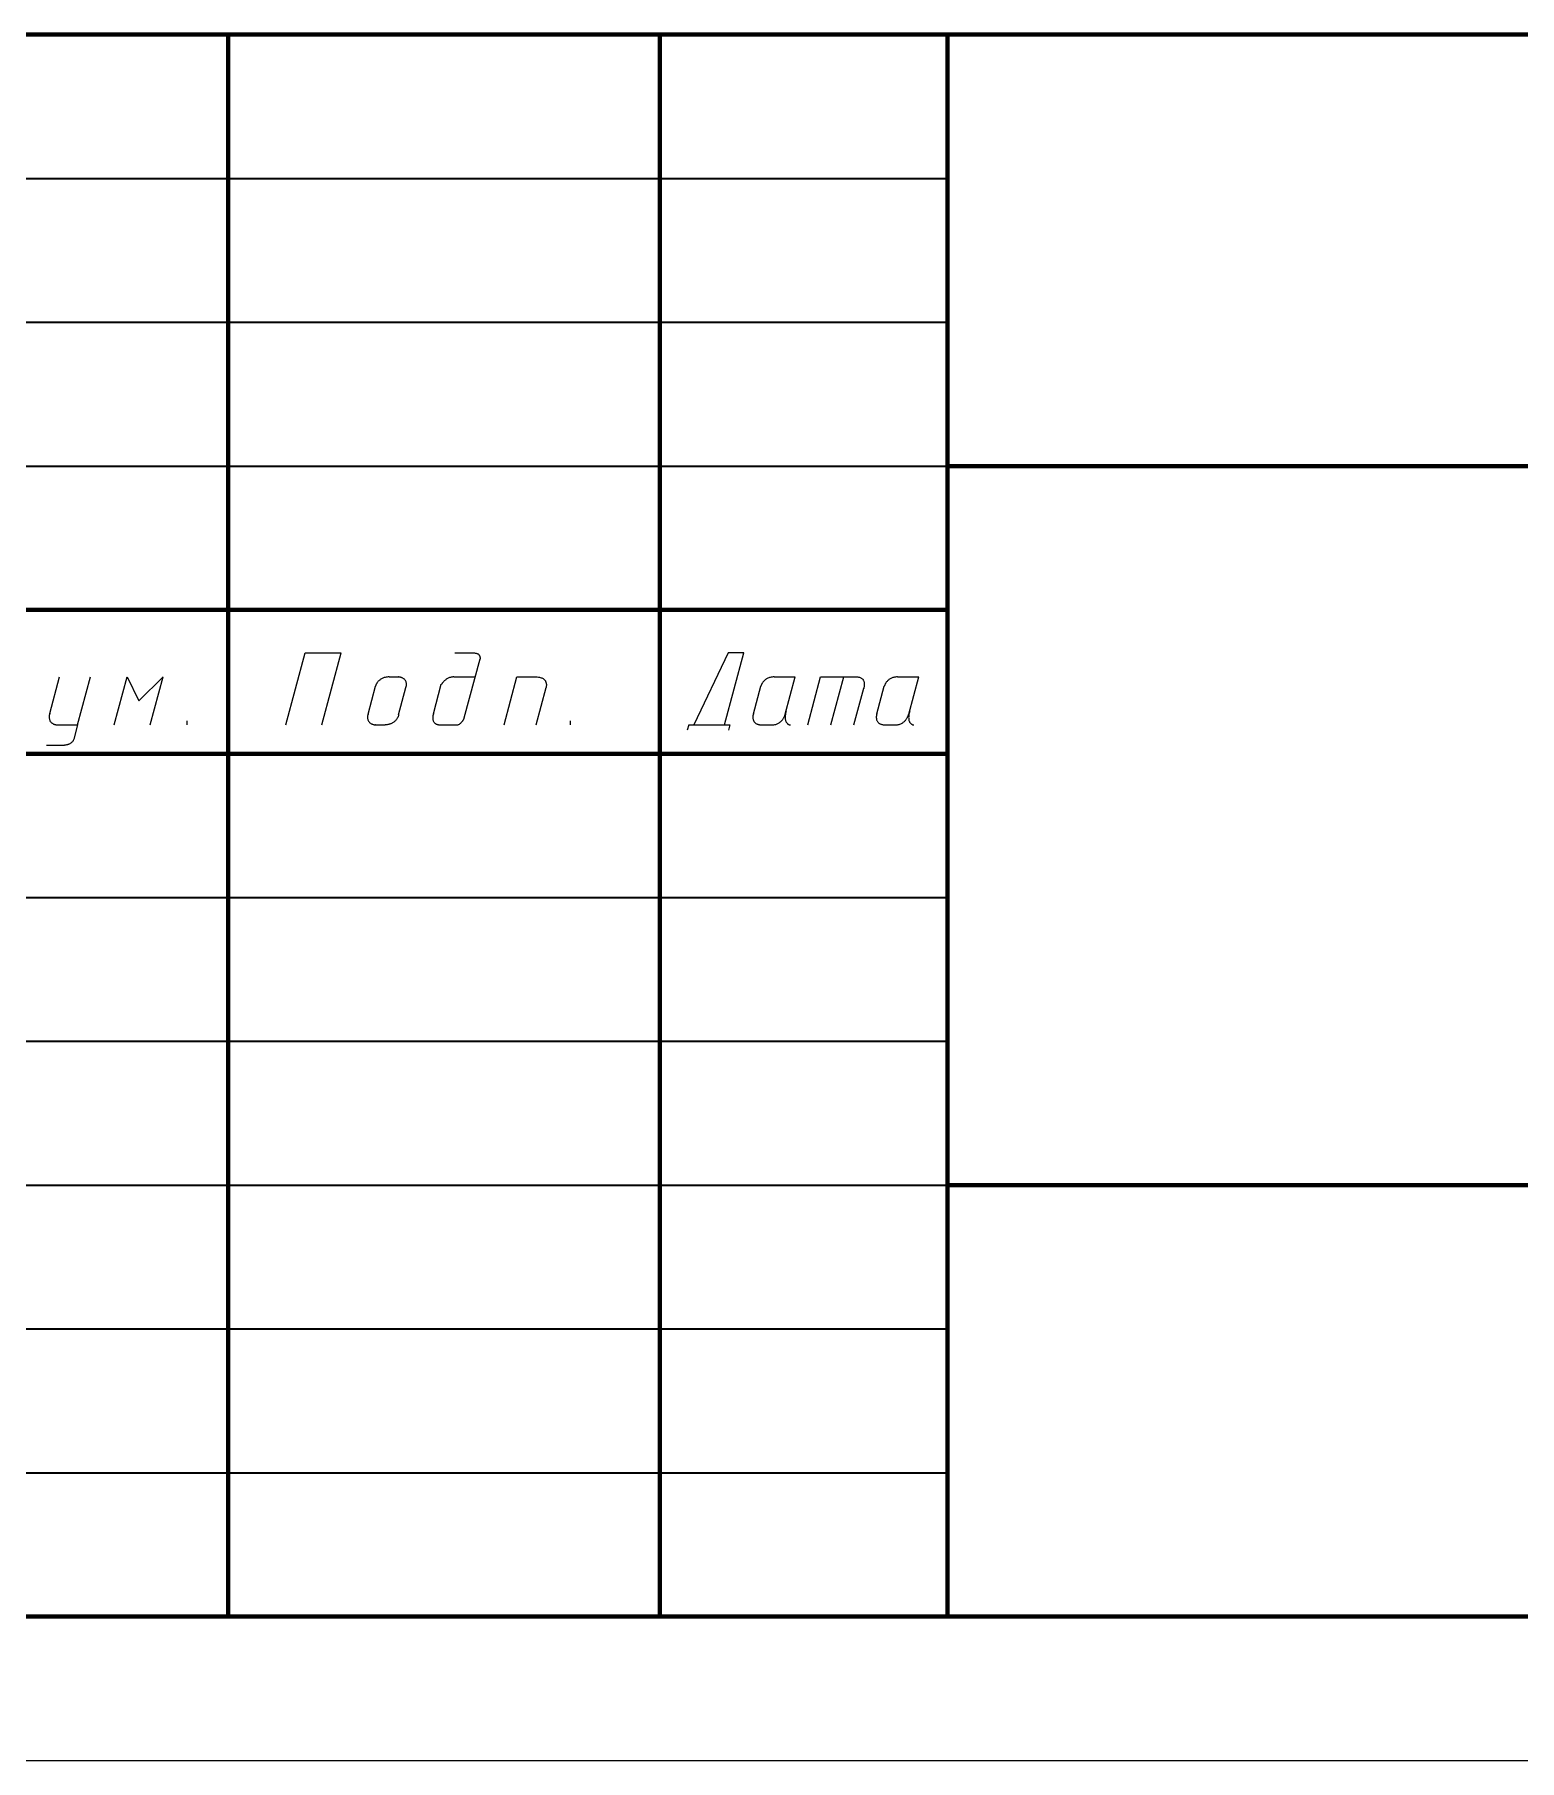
# Model space of a CAD drawing. Header units: millimetres. Extents: x 0 to 841, y 0 to 1189.
# Drawn here: x 684.3 to 735.9, y 0 to 60 of the extents above; entities that cross this region are included whole.
import ezdxf

# ---------------------------------------------------------------- set-up
doc = ezdxf.new("R2010")
doc.units = ezdxf.units.MM
doc.layers.get('0').update_dxf_attribs({"linetype": 'CONTINUOUS', "lineweight": 0})

msp = doc.modelspace()

# ---------------------------------------------------------------- linework, layer by layer
at = {"lineweight": 70}
for p, q in [((651, 60), (836, 60)), ((691, 5), (691, 60)), ((706, 5), (706, 60)), ((716, 5), (716, 60)), ((716, 45), (836, 45)), ((651, 40), (716, 40)), ((651, 35), (716, 35)), ((716, 20), (836, 20)), ((20, 5), (836, 5))]:
    msp.add_line(p, q, dxfattribs=at)
at = {"lineweight": 35}
for p, q in [((651, 55), (716, 55)), ((651, 50), (716, 50)), ((651, 45), (716, 45)), ((651, 30), (716, 30)), ((651, 25), (716, 25)), ((651, 20), (716, 20)), ((651, 15), (716, 15)), ((651, 10), (716, 10))]:
    msp.add_line(p, q, dxfattribs=at)
at = {"linetype": 'CONTINUOUS', "lineweight": 25}
for p, q in [((693, 36), (693.67, 38.5)), ((693.67, 38.5), (694.92, 38.5)), ((694.25, 36), (694.92, 38.5)), ((698.872, 38.5), (699.551, 38.5)), ((699.551, 38.5), (699.575, 38.499)), ((699.575, 38.499), (699.596, 38.497)), ((699.596, 38.497), (699.616, 38.493)), ((699.616, 38.493), (699.634, 38.488)), ((699.634, 38.488), (699.651, 38.482)), ((699.651, 38.482), (699.665, 38.475)), ((699.665, 38.475), (699.679, 38.467)), ((699.679, 38.467), (699.69, 38.459)), ((699.69, 38.459), (699.701, 38.449)), ((699.701, 38.449), (699.71, 38.439)), ((699.71, 38.439), (699.718, 38.429)), ((699.718, 38.429), (699.725, 38.418)), ((699.725, 38.418), (699.73, 38.407)), ((699.73, 38.407), (699.735, 38.395)), ((699.201, 36.243), (699.751, 38.297)), ((699.735, 38.395), (699.739, 38.384)), ((699.739, 38.384), (699.742, 38.373)), ((699.742, 38.373), (699.745, 38.362)), ((699.745, 38.362), (699.747, 38.352)), ((699.747, 38.352), (699.748, 38.342)), ((699.748, 38.342), (699.749, 38.332)), ((699.749, 38.332), (699.749, 38.323)), ((699.749, 38.323), (699.749, 38.315)), ((699.749, 38.315), (699.749, 38.308)), ((699.749, 38.308), (699.749, 38.302)), ((699.749, 38.302), (699.749, 38.297)), ((699.749, 38.297), (699.749, 38.293)), ((699.749, 38.293), (699.749, 38.291)), ((699.749, 38.29), (699.75, 38.293)), ((699.749, 38.291), (699.749, 38.29)), ((699.749, 38.29), (699.749, 38.29)), ((699.75, 38.293), (699.751, 38.297)), ((684.793, 36.397), (685.133, 37.667)), ((685.759, 36), (686.205, 37.667)), ((687.038, 36), (687.485, 37.667)), ((687.038, 36), (687.485, 37.667)), ((687.485, 37.667), (687.887, 36.833)), ((688.735, 37.667), (687.887, 36.833)), ((688.288, 36), (688.735, 37.667)), ((695.855, 36.378), (696.114, 37.346)), ((696.115, 37.35), (696.114, 37.347)), ((696.114, 37.347), (696.114, 37.346)), ((696.117, 37.355), (696.115, 37.35)), ((696.119, 37.361), (696.117, 37.355)), ((696.122, 37.369), (696.119, 37.361)), ((696.125, 37.378), (696.122, 37.369)), ((696.13, 37.389), (696.125, 37.378)), ((696.135, 37.4), (696.13, 37.389)), ((696.141, 37.412), (696.135, 37.4)), ((696.148, 37.426), (696.141, 37.412)), ((696.156, 37.44), (696.148, 37.426)), ((696.165, 37.454), (696.156, 37.44)), ((696.175, 37.469), (696.165, 37.454)), ((696.186, 37.484), (696.175, 37.469)), ((696.199, 37.499), (696.186, 37.484)), ((696.212, 37.515), (696.199, 37.499)), ((696.227, 37.53), (696.212, 37.515)), ((696.243, 37.545), (696.227, 37.53)), ((696.26, 37.56), (696.243, 37.545)), ((696.279, 37.575), (696.26, 37.56)), ((696.299, 37.588), (696.279, 37.575)), ((696.321, 37.601), (696.299, 37.588)), ((696.344, 37.614), (696.321, 37.601)), ((696.368, 37.625), (696.344, 37.614)), ((696.394, 37.635), (696.368, 37.625)), ((696.422, 37.644), (696.394, 37.635)), ((696.451, 37.652), (696.422, 37.644)), ((696.482, 37.658), (696.451, 37.652)), ((696.515, 37.663), (696.482, 37.658)), ((696.55, 37.666), (696.515, 37.663)), ((696.587, 37.667), (696.55, 37.666)), ((696.587, 37.667), (696.899, 37.667)), ((696.9, 37.667), (696.899, 37.667)), ((696.903, 37.667), (696.9, 37.667)), ((696.908, 37.666), (696.903, 37.667)), ((696.914, 37.666), (696.908, 37.666)), ((696.923, 37.665), (696.914, 37.666)), ((696.92, 36.353), (697.175, 37.306)), ((696.933, 37.664), (696.923, 37.665)), ((696.944, 37.663), (696.933, 37.664)), ((696.957, 37.66), (696.944, 37.663)), ((696.97, 37.658), (696.957, 37.66)), ((696.985, 37.655), (696.97, 37.658)), ((697, 37.651), (696.985, 37.655)), ((697.015, 37.646), (697, 37.651)), ((697.031, 37.64), (697.015, 37.646)), ((697.047, 37.633), (697.031, 37.64)), ((697.063, 37.626), (697.047, 37.633)), ((697.079, 37.617), (697.063, 37.626)), ((697.095, 37.607), (697.079, 37.617)), ((697.11, 37.596), (697.095, 37.607)), ((697.124, 37.584), (697.11, 37.596)), ((697.137, 37.57), (697.124, 37.584)), ((697.149, 37.555), (697.137, 37.57)), ((697.16, 37.538), (697.149, 37.555)), ((697.17, 37.519), (697.16, 37.538)), ((697.178, 37.499), (697.17, 37.519)), ((697.175, 37.306), (697.183, 37.34)), ((697.184, 37.478), (697.178, 37.499)), ((697.183, 37.34), (697.188, 37.372)), ((697.189, 37.454), (697.184, 37.478)), ((697.188, 37.372), (697.191, 37.401)), ((697.191, 37.428), (697.189, 37.454)), ((697.191, 37.401), (697.191, 37.428)), ((698.127, 36.384), (698.403, 37.413)), ((698.4, 37.401), (698.401, 37.406)), ((698.4, 37.399), (698.4, 37.401)), ((698.401, 37.399), (698.4, 37.399)), ((698.401, 37.406), (698.403, 37.413)), ((698.403, 37.401), (698.401, 37.399)), ((698.406, 37.405), (698.403, 37.401)), ((698.409, 37.41), (698.406, 37.405)), ((698.414, 37.418), (698.409, 37.41)), ((698.42, 37.426), (698.414, 37.418)), ((698.427, 37.436), (698.42, 37.426)), ((698.435, 37.447), (698.427, 37.436)), ((698.444, 37.459), (698.435, 37.447)), ((698.454, 37.472), (698.444, 37.459)), ((698.465, 37.486), (698.454, 37.472)), ((698.477, 37.5), (698.465, 37.486)), ((698.49, 37.514), (698.477, 37.5)), ((698.505, 37.529), (698.49, 37.514)), ((698.521, 37.543), (698.505, 37.529)), ((698.537, 37.558), (698.521, 37.543)), ((698.556, 37.572), (698.537, 37.558)), ((698.575, 37.586), (698.556, 37.572)), ((698.596, 37.599), (698.575, 37.586)), ((698.617, 37.612), (698.596, 37.599)), ((698.641, 37.623), (698.617, 37.612)), ((698.665, 37.634), (698.641, 37.623)), ((698.691, 37.643), (698.665, 37.634)), ((698.718, 37.651), (698.691, 37.643)), ((698.746, 37.658), (698.718, 37.651)), ((698.776, 37.663), (698.746, 37.658)), ((698.807, 37.666), (698.776, 37.663)), ((698.84, 37.667), (698.807, 37.666)), ((698.84, 37.667), (699.582, 37.667)), ((700.584, 36), (701.031, 37.667)), ((701.031, 37.667), (701.695, 37.667)), ((701.695, 37.667), (701.737, 37.666)), ((701.695, 36), (702.043, 37.299)), ((701.737, 37.666), (701.775, 37.662)), ((701.775, 37.662), (701.81, 37.657)), ((701.81, 37.657), (701.842, 37.65)), ((701.842, 37.65), (701.872, 37.642)), ((701.872, 37.642), (701.898, 37.632)), ((701.898, 37.632), (701.922, 37.621)), ((701.922, 37.621), (701.944, 37.608)), ((701.944, 37.608), (701.963, 37.594)), ((701.963, 37.594), (701.98, 37.58)), ((701.98, 37.58), (701.994, 37.564)), ((701.994, 37.564), (702.007, 37.548)), ((702.007, 37.548), (702.018, 37.531)), ((702.018, 37.531), (702.027, 37.514)), ((702.027, 37.514), (702.035, 37.497)), ((702.035, 37.497), (702.041, 37.479)), ((702.041, 37.479), (702.046, 37.462)), ((702.044, 37.301), (702.043, 37.299)), ((702.045, 37.305), (702.044, 37.301)), ((702.046, 37.312), (702.045, 37.305)), ((702.046, 37.462), (702.049, 37.445)), ((702.048, 37.32), (702.046, 37.312)), ((702.05, 37.329), (702.048, 37.32)), ((702.049, 37.445), (702.052, 37.428)), ((702.051, 37.34), (702.05, 37.329)), ((702.052, 37.352), (702.051, 37.34)), ((702.052, 37.428), (702.053, 37.411)), ((702.053, 37.366), (702.052, 37.352)), ((702.053, 37.411), (702.054, 37.395)), ((702.054, 37.38), (702.053, 37.366)), ((702.054, 37.395), (702.054, 37.38)), ((684.775, 36.293), (684.774, 36.263)), ((684.774, 36.263), (684.775, 36.234)), ((684.778, 36.325), (684.775, 36.293)), ((684.775, 36.234), (684.779, 36.208)), ((684.784, 36.36), (684.778, 36.325)), ((684.779, 36.208), (684.785, 36.184)), ((684.793, 36.397), (684.784, 36.36)), ((684.785, 36.184), (684.792, 36.162)), ((684.792, 36.162), (684.802, 36.142)), ((684.802, 36.142), (684.812, 36.124)), ((684.812, 36.124), (684.824, 36.107)), ((684.824, 36.107), (684.837, 36.092)), ((684.837, 36.092), (684.851, 36.078)), ((684.851, 36.078), (684.866, 36.066)), ((684.866, 36.066), (684.881, 36.055)), ((684.881, 36.055), (684.897, 36.045)), ((684.897, 36.045), (684.913, 36.037)), ((684.913, 36.037), (684.929, 36.029)), ((684.929, 36.029), (684.945, 36.023)), ((684.945, 36.023), (684.961, 36.018)), ((684.961, 36.018), (684.976, 36.013)), ((684.976, 36.013), (684.99, 36.01)), ((684.99, 36.01), (685.004, 36.007)), ((685.004, 36.007), (685.017, 36.005)), ((685.017, 36.005), (685.029, 36.003)), ((685.029, 36.003), (685.039, 36.002)), ((685.039, 36.002), (685.048, 36.001)), ((685.048, 36.001), (685.055, 36)), ((685.055, 36), (685.061, 36)), ((685.061, 36), (685.064, 36)), ((685.064, 36), (685.065, 36)), ((685.065, 36), (685.759, 36)), ((685.759, 36), (685.625, 35.502)), ((689.568, 36), (689.568, 36.139)), ((695.841, 36.31), (695.838, 36.279)), ((695.838, 36.279), (695.838, 36.25)), ((695.838, 36.25), (695.841, 36.223)), ((695.846, 36.343), (695.841, 36.31)), ((695.841, 36.223), (695.845, 36.199)), ((695.845, 36.199), (695.852, 36.176)), ((695.855, 36.378), (695.846, 36.343)), ((695.852, 36.176), (695.86, 36.155)), ((695.86, 36.155), (695.87, 36.135)), ((695.87, 36.135), (695.881, 36.118)), ((695.881, 36.118), (695.894, 36.102)), ((695.894, 36.102), (695.907, 36.087)), ((695.907, 36.087), (695.921, 36.074)), ((695.921, 36.074), (695.936, 36.062)), ((695.936, 36.062), (695.952, 36.052)), ((695.952, 36.052), (695.968, 36.043)), ((695.968, 36.043), (695.984, 36.035)), ((695.984, 36.035), (695.999, 36.028)), ((695.999, 36.028), (696.015, 36.022)), ((696.015, 36.022), (696.029, 36.017)), ((696.029, 36.017), (696.044, 36.013)), ((696.044, 36.013), (696.057, 36.009)), ((696.057, 36.009), (696.069, 36.007)), ((696.069, 36.007), (696.08, 36.004)), ((696.08, 36.004), (696.09, 36.003)), ((696.09, 36.003), (696.098, 36.002)), ((696.098, 36.002), (696.104, 36.001)), ((696.104, 36.001), (696.108, 36)), ((696.109, 36), (696.106, 36)), ((696.106, 36), (696.451, 36)), ((696.108, 36), (696.11, 36)), ((696.11, 36), (696.109, 36)), ((696.455, 36), (696.451, 36)), ((696.46, 36), (696.455, 36)), ((696.468, 36), (696.46, 36)), ((696.476, 36.001), (696.468, 36)), ((696.487, 36.001), (696.476, 36.001)), ((696.499, 36.003), (696.487, 36.001)), ((696.512, 36.004), (696.499, 36.003)), ((696.526, 36.006), (696.512, 36.004)), ((696.542, 36.009), (696.526, 36.006)), ((696.558, 36.012), (696.542, 36.009)), ((696.575, 36.016), (696.558, 36.012)), ((696.593, 36.02), (696.575, 36.016)), ((696.612, 36.026), (696.593, 36.02)), ((696.631, 36.032), (696.612, 36.026)), ((696.651, 36.04), (696.631, 36.032)), ((696.67, 36.049), (696.651, 36.04)), ((696.69, 36.058), (696.67, 36.049)), ((696.71, 36.069), (696.69, 36.058)), ((696.73, 36.081), (696.71, 36.069)), ((696.75, 36.095), (696.73, 36.081)), ((696.769, 36.11), (696.75, 36.095)), ((696.788, 36.126), (696.769, 36.11)), ((696.806, 36.144), (696.788, 36.126)), ((696.824, 36.164), (696.806, 36.144)), ((696.841, 36.185), (696.824, 36.164)), ((696.857, 36.208), (696.841, 36.185)), ((696.872, 36.233), (696.857, 36.208)), ((696.886, 36.26), (696.872, 36.233)), ((696.899, 36.289), (696.886, 36.26)), ((696.91, 36.32), (696.899, 36.289)), ((696.92, 36.353), (696.91, 36.32)), ((698.108, 36.283), (698.106, 36.254)), ((698.106, 36.254), (698.106, 36.227)), ((698.106, 36.227), (698.108, 36.202)), ((698.112, 36.315), (698.108, 36.283)), ((698.108, 36.202), (698.111, 36.178)), ((698.111, 36.178), (698.116, 36.157)), ((698.119, 36.348), (698.112, 36.315)), ((698.116, 36.157), (698.123, 36.137)), ((698.127, 36.384), (698.119, 36.348)), ((698.123, 36.137), (698.131, 36.12)), ((698.131, 36.12), (698.14, 36.103)), ((698.14, 36.103), (698.15, 36.089)), ((698.15, 36.089), (698.162, 36.075)), ((698.162, 36.075), (698.174, 36.063)), ((698.174, 36.063), (698.187, 36.053)), ((698.187, 36.053), (698.201, 36.044)), ((698.201, 36.044), (698.215, 36.035)), ((698.215, 36.035), (698.229, 36.028)), ((698.229, 36.028), (698.244, 36.022)), ((698.244, 36.022), (698.259, 36.017)), ((698.259, 36.017), (698.274, 36.013)), ((698.274, 36.013), (698.289, 36.009)), ((698.289, 36.009), (698.303, 36.007)), ((698.303, 36.007), (698.317, 36.004)), ((698.317, 36.004), (698.331, 36.003)), ((698.331, 36.003), (698.344, 36.002)), ((698.344, 36.002), (698.357, 36.001)), ((698.357, 36.001), (698.368, 36)), ((698.368, 36), (698.379, 36)), ((698.379, 36), (698.388, 36)), ((698.388, 36), (698.397, 36)), ((698.397, 36), (698.918, 36)), ((698.918, 36), (698.939, 36.001)), ((698.939, 36.001), (698.959, 36.003)), ((698.959, 36.003), (698.977, 36.007)), ((698.977, 36.007), (698.995, 36.012)), ((698.995, 36.012), (699.012, 36.019)), ((699.012, 36.019), (699.029, 36.027)), ((699.029, 36.027), (699.044, 36.035)), ((699.044, 36.035), (699.059, 36.045)), ((699.059, 36.045), (699.073, 36.055)), ((699.073, 36.055), (699.086, 36.066)), ((699.086, 36.066), (699.098, 36.078)), ((699.098, 36.078), (699.109, 36.09)), ((699.109, 36.09), (699.12, 36.102)), ((699.12, 36.102), (699.13, 36.114)), ((699.13, 36.114), (699.14, 36.127)), ((699.14, 36.127), (699.148, 36.139)), ((699.148, 36.139), (699.156, 36.152)), ((699.156, 36.152), (699.163, 36.164)), ((699.163, 36.164), (699.17, 36.176)), ((699.17, 36.176), (699.176, 36.187)), ((699.176, 36.187), (699.181, 36.197)), ((699.181, 36.197), (699.186, 36.207)), ((699.186, 36.207), (699.19, 36.216)), ((699.19, 36.216), (699.193, 36.224)), ((699.193, 36.224), (699.196, 36.231)), ((699.196, 36.231), (699.198, 36.237)), ((699.198, 36.237), (699.2, 36.241)), ((699.2, 36.241), (699.201, 36.244)), ((699.201, 36.244), (699.201, 36.246)), ((699.201, 36.246), (699.201, 36.245)), ((699.201, 36.245), (699.201, 36.243)), ((702.887, 36), (702.887, 36.139)), ((685.579, 35.414), (685.566, 35.4)), ((685.591, 35.429), (685.579, 35.414)), ((685.602, 35.445), (685.591, 35.429)), ((685.611, 35.463), (685.602, 35.445)), ((685.619, 35.482), (685.611, 35.463)), ((685.625, 35.502), (685.619, 35.482)), ((685.25, 35.286), (684.676, 35.286)), ((685.253, 35.286), (685.25, 35.286)), ((685.25, 35.286), (685.25, 35.286)), ((685.258, 35.286), (685.253, 35.286)), ((685.264, 35.287), (685.258, 35.286)), ((685.271, 35.287), (685.264, 35.287)), ((685.28, 35.288), (685.271, 35.287)), ((685.291, 35.289), (685.28, 35.288)), ((685.302, 35.29), (685.291, 35.289)), ((685.315, 35.291), (685.302, 35.29)), ((685.329, 35.293), (685.315, 35.291)), ((685.343, 35.296), (685.329, 35.293)), ((685.358, 35.299), (685.343, 35.296)), ((685.374, 35.302), (685.358, 35.299)), ((685.39, 35.306), (685.374, 35.302)), ((685.407, 35.311), (685.39, 35.306)), ((685.423, 35.316), (685.407, 35.311)), ((685.44, 35.322), (685.423, 35.316)), ((685.457, 35.329), (685.44, 35.322)), ((685.474, 35.336), (685.457, 35.329)), ((685.491, 35.344), (685.474, 35.336)), ((685.507, 35.353), (685.491, 35.344)), ((685.523, 35.363), (685.507, 35.353)), ((685.538, 35.375), (685.523, 35.363)), ((685.553, 35.387), (685.538, 35.375)), ((685.566, 35.4), (685.553, 35.387))]:
    msp.add_line(p, q, dxfattribs=at)
at = {"color": 7, "linetype": 'CONTINUOUS', "lineweight": 25}
for p, q in [((708.377, 38.5), (707.178, 36)), ((708.244, 36), (708.914, 38.5)), ((708.914, 38.5), (708.377, 38.5)), ((708.891, 38.415), (708.914, 38.5)), ((709.249, 36.382), (709.507, 37.345)), ((709.508, 37.346), (709.507, 37.345)), ((709.51, 37.353), (709.508, 37.349)), ((709.508, 37.349), (709.508, 37.346)), ((709.512, 37.36), (709.51, 37.353)), ((709.515, 37.367), (709.512, 37.36)), ((709.519, 37.377), (709.515, 37.367)), ((709.523, 37.387), (709.519, 37.377)), ((709.528, 37.398), (709.523, 37.387)), ((709.534, 37.411), (709.528, 37.398)), ((709.541, 37.424), (709.534, 37.411)), ((709.549, 37.438), (709.541, 37.424)), ((709.558, 37.452), (709.549, 37.438)), ((709.568, 37.467), (709.558, 37.452)), ((709.579, 37.483), (709.568, 37.467)), ((709.591, 37.498), (709.579, 37.483)), ((709.604, 37.514), (709.591, 37.498)), ((709.619, 37.529), (709.604, 37.514)), ((709.634, 37.544), (709.619, 37.529)), ((709.651, 37.559), (709.634, 37.544)), ((709.669, 37.574), (709.651, 37.559)), ((709.689, 37.588), (709.669, 37.574)), ((709.71, 37.601), (709.689, 37.588)), ((709.732, 37.613), (709.71, 37.601)), ((709.756, 37.625), (709.732, 37.613)), ((709.781, 37.635), (709.756, 37.625)), ((709.808, 37.644), (709.781, 37.635)), ((709.836, 37.652), (709.808, 37.644)), ((709.866, 37.658), (709.836, 37.652)), ((709.898, 37.663), (709.866, 37.658)), ((709.931, 37.666), (709.898, 37.663)), ((709.966, 37.667), (709.931, 37.666)), ((709.966, 37.667), (710.705, 37.667)), ((710.358, 36.371), (710.705, 37.667)), ((711.138, 36), (711.585, 37.667)), ((711.585, 37.667), (712.842, 37.667)), ((711.941, 36), (712.387, 37.667)), ((712.744, 36), (713.084, 37.272)), ((712.842, 37.667), (712.875, 37.666)), ((712.875, 37.666), (712.905, 37.662)), ((712.905, 37.662), (712.932, 37.657)), ((712.932, 37.657), (712.957, 37.65)), ((712.957, 37.65), (712.98, 37.641)), ((712.98, 37.641), (713, 37.63)), ((713, 37.63), (713.018, 37.618)), ((713.018, 37.618), (713.034, 37.605)), ((713.034, 37.605), (713.048, 37.591)), ((713.048, 37.591), (713.06, 37.575)), ((713.06, 37.575), (713.07, 37.559)), ((713.07, 37.559), (713.079, 37.542)), ((713.079, 37.542), (713.086, 37.525)), ((713.084, 37.272), (713.083, 37.268)), ((713.086, 37.278), (713.084, 37.272)), ((713.086, 37.525), (713.092, 37.506)), ((713.088, 37.286), (713.086, 37.278)), ((713.09, 37.295), (713.088, 37.286)), ((713.092, 37.306), (713.09, 37.295)), ((713.092, 37.506), (713.096, 37.488)), ((713.095, 37.319), (713.092, 37.306)), ((713.097, 37.332), (713.095, 37.319)), ((713.096, 37.488), (713.1, 37.47)), ((713.099, 37.347), (713.097, 37.332)), ((713.101, 37.363), (713.099, 37.347)), ((713.1, 37.47), (713.102, 37.451)), ((713.102, 37.379), (713.101, 37.363)), ((713.102, 37.451), (713.103, 37.433)), ((713.103, 37.397), (713.102, 37.379)), ((713.103, 37.433), (713.104, 37.414)), ((713.104, 37.414), (713.103, 37.397)), ((713.539, 36.382), (713.797, 37.345)), ((713.798, 37.346), (713.797, 37.345)), ((713.799, 37.349), (713.798, 37.346)), ((713.8, 37.353), (713.799, 37.349)), ((713.802, 37.36), (713.8, 37.353)), ((713.805, 37.367), (713.802, 37.36)), ((713.809, 37.377), (713.805, 37.367)), ((713.813, 37.387), (713.809, 37.377)), ((713.818, 37.398), (713.813, 37.387)), ((713.824, 37.411), (713.818, 37.398)), ((713.831, 37.424), (713.824, 37.411)), ((713.839, 37.438), (713.831, 37.424)), ((713.848, 37.452), (713.839, 37.438)), ((713.858, 37.467), (713.848, 37.452)), ((713.869, 37.483), (713.858, 37.467)), ((713.881, 37.498), (713.869, 37.483)), ((713.894, 37.514), (713.881, 37.498)), ((713.909, 37.529), (713.894, 37.514)), ((713.924, 37.544), (713.909, 37.529)), ((713.941, 37.559), (713.924, 37.544)), ((713.96, 37.574), (713.941, 37.559)), ((713.979, 37.588), (713.96, 37.574)), ((714, 37.601), (713.979, 37.588)), ((714.022, 37.613), (714, 37.601)), ((714.046, 37.625), (714.022, 37.613)), ((714.071, 37.635), (714.046, 37.625)), ((714.098, 37.644), (714.071, 37.635)), ((714.126, 37.652), (714.098, 37.644)), ((714.156, 37.658), (714.126, 37.652)), ((714.188, 37.663), (714.156, 37.658)), ((714.221, 37.666), (714.188, 37.663)), ((714.256, 37.667), (714.221, 37.666)), ((714.256, 37.667), (714.995, 37.667)), ((714.648, 36.371), (714.995, 37.667)), ((707, 36), (706.952, 35.822)), ((707, 36), (708.428, 36)), ((708.428, 36), (708.38, 35.822)), ((709.232, 36.281), (709.231, 36.252)), ((709.231, 36.252), (709.233, 36.225)), ((709.235, 36.312), (709.232, 36.281)), ((709.233, 36.225), (709.237, 36.2)), ((709.241, 36.346), (709.235, 36.312)), ((709.237, 36.2), (709.242, 36.177)), ((709.249, 36.382), (709.241, 36.346)), ((709.242, 36.177), (709.25, 36.156)), ((709.25, 36.156), (709.259, 36.136)), ((709.259, 36.136), (709.269, 36.119)), ((709.269, 36.119), (709.281, 36.102)), ((709.281, 36.102), (709.294, 36.088)), ((709.294, 36.088), (709.308, 36.075)), ((709.308, 36.075), (709.323, 36.063)), ((709.323, 36.063), (709.338, 36.052)), ((709.338, 36.052), (709.354, 36.043)), ((709.354, 36.043), (709.37, 36.035)), ((709.37, 36.035), (709.386, 36.028)), ((709.386, 36.028), (709.403, 36.022)), ((709.403, 36.022), (709.419, 36.017)), ((709.419, 36.017), (709.435, 36.013)), ((709.435, 36.013), (709.45, 36.009)), ((709.45, 36.009), (709.464, 36.007)), ((709.464, 36.007), (709.478, 36.004)), ((709.478, 36.004), (709.491, 36.003)), ((709.491, 36.003), (709.502, 36.002)), ((709.502, 36.002), (709.512, 36.001)), ((709.512, 36.001), (709.521, 36)), ((709.521, 36), (709.528, 36)), ((709.528, 36), (709.533, 36)), ((709.533, 36), (709.536, 36)), ((709.536, 36), (709.896, 36)), ((709.896, 36), (709.93, 36.001)), ((709.93, 36.001), (709.963, 36.004)), ((709.963, 36.004), (709.994, 36.01)), ((709.994, 36.01), (710.024, 36.017)), ((710.024, 36.017), (710.051, 36.026)), ((710.051, 36.026), (710.078, 36.036)), ((710.078, 36.036), (710.103, 36.048)), ((710.103, 36.048), (710.127, 36.061)), ((710.127, 36.061), (710.149, 36.075)), ((710.149, 36.075), (710.17, 36.09)), ((710.17, 36.09), (710.189, 36.106)), ((710.189, 36.106), (710.208, 36.123)), ((710.208, 36.123), (710.225, 36.14)), ((710.225, 36.14), (710.241, 36.158)), ((710.241, 36.158), (710.255, 36.176)), ((710.255, 36.176), (710.269, 36.194)), ((710.269, 36.194), (710.281, 36.211)), ((710.281, 36.211), (710.293, 36.229)), ((710.293, 36.229), (710.303, 36.246)), ((710.303, 36.246), (710.312, 36.263)), ((710.312, 36.263), (710.321, 36.279)), ((710.321, 36.279), (710.328, 36.294)), ((710.328, 36.294), (710.335, 36.309)), ((710.335, 36.309), (710.34, 36.322)), ((710.34, 36.322), (710.345, 36.334)), ((710.345, 36.334), (710.349, 36.345)), ((710.349, 36.345), (710.352, 36.354)), ((710.352, 36.354), (710.354, 36.361)), ((710.354, 36.361), (710.356, 36.366)), ((710.356, 36.292), (710.355, 36.259)), ((710.355, 36.259), (710.356, 36.229)), ((710.356, 36.366), (710.357, 36.37)), ((710.358, 36.327), (710.356, 36.292)), ((710.356, 36.229), (710.358, 36.202)), ((710.357, 36.37), (710.358, 36.371)), ((710.363, 36.364), (710.358, 36.327)), ((710.358, 36.202), (710.362, 36.177)), ((710.362, 36.177), (710.367, 36.154)), ((710.37, 36.405), (710.363, 36.364)), ((710.367, 36.154), (710.374, 36.133)), ((710.379, 36.448), (710.37, 36.405)), ((710.374, 36.133), (710.381, 36.114)), ((710.391, 36.494), (710.379, 36.448)), ((710.381, 36.114), (710.39, 36.097)), ((710.39, 36.097), (710.399, 36.082)), ((710.399, 36.082), (710.408, 36.068)), ((710.408, 36.068), (710.419, 36.056)), ((710.419, 36.056), (710.429, 36.046)), ((710.429, 36.046), (710.44, 36.036)), ((710.44, 36.036), (710.451, 36.029)), ((710.451, 36.029), (710.462, 36.022)), ((710.462, 36.022), (710.472, 36.017)), ((710.472, 36.017), (710.482, 36.012)), ((710.482, 36.012), (710.492, 36.008)), ((710.492, 36.008), (710.501, 36.006)), ((710.501, 36.006), (710.51, 36.004)), ((710.51, 36.004), (710.517, 36.002)), ((710.517, 36.002), (710.523, 36.001)), ((710.523, 36.001), (710.529, 36)), ((710.529, 36), (710.533, 36)), ((710.533, 36), (710.535, 36)), ((710.535, 36), (710.536, 36)), ((713.522, 36.281), (713.521, 36.252)), ((713.521, 36.252), (713.523, 36.225)), ((713.525, 36.312), (713.522, 36.281)), ((713.523, 36.225), (713.527, 36.2)), ((713.531, 36.346), (713.525, 36.312)), ((713.527, 36.2), (713.532, 36.177)), ((713.539, 36.382), (713.531, 36.346)), ((713.532, 36.177), (713.54, 36.156)), ((713.54, 36.156), (713.549, 36.136)), ((713.549, 36.136), (713.559, 36.119)), ((713.559, 36.119), (713.571, 36.102)), ((713.571, 36.102), (713.584, 36.088)), ((713.584, 36.088), (713.598, 36.075)), ((713.598, 36.075), (713.613, 36.063)), ((713.613, 36.063), (713.628, 36.052)), ((713.628, 36.052), (713.644, 36.043)), ((713.644, 36.043), (713.66, 36.035)), ((713.66, 36.035), (713.677, 36.028)), ((713.677, 36.028), (713.693, 36.022)), ((713.693, 36.022), (713.709, 36.017)), ((713.709, 36.017), (713.725, 36.013)), ((713.725, 36.013), (713.74, 36.009)), ((713.74, 36.009), (713.754, 36.007)), ((713.754, 36.007), (713.768, 36.004)), ((713.768, 36.004), (713.781, 36.003)), ((713.781, 36.003), (713.792, 36.002)), ((713.792, 36.002), (713.802, 36.001)), ((713.802, 36.001), (713.811, 36)), ((713.811, 36), (713.818, 36)), ((713.818, 36), (713.823, 36)), ((713.823, 36), (713.826, 36)), ((713.826, 36), (714.186, 36)), ((714.186, 36), (714.22, 36.001)), ((714.22, 36.001), (714.253, 36.004)), ((714.253, 36.004), (714.284, 36.01)), ((714.284, 36.01), (714.314, 36.017)), ((714.314, 36.017), (714.341, 36.026)), ((714.341, 36.026), (714.368, 36.036)), ((714.368, 36.036), (714.393, 36.048)), ((714.393, 36.048), (714.417, 36.061)), ((714.417, 36.061), (714.439, 36.075)), ((714.439, 36.075), (714.46, 36.09)), ((714.46, 36.09), (714.479, 36.106)), ((714.479, 36.106), (714.498, 36.123)), ((714.498, 36.123), (714.515, 36.14)), ((714.515, 36.14), (714.531, 36.158)), ((714.531, 36.158), (714.545, 36.176)), ((714.545, 36.176), (714.559, 36.194)), ((714.559, 36.194), (714.571, 36.211)), ((714.571, 36.211), (714.583, 36.229)), ((714.583, 36.229), (714.593, 36.246)), ((714.593, 36.246), (714.602, 36.263)), ((714.602, 36.263), (714.611, 36.279)), ((714.611, 36.279), (714.618, 36.294)), ((714.618, 36.294), (714.625, 36.309)), ((714.625, 36.309), (714.63, 36.322)), ((714.63, 36.322), (714.635, 36.334)), ((714.635, 36.334), (714.639, 36.345)), ((714.639, 36.345), (714.642, 36.354)), ((714.642, 36.354), (714.644, 36.361)), ((714.644, 36.361), (714.646, 36.366)), ((714.646, 36.292), (714.645, 36.259)), ((714.645, 36.259), (714.646, 36.229)), ((714.646, 36.366), (714.647, 36.37)), ((714.648, 36.327), (714.646, 36.292)), ((714.646, 36.229), (714.648, 36.202)), ((714.647, 36.37), (714.648, 36.371)), ((714.653, 36.364), (714.648, 36.327)), ((714.648, 36.202), (714.652, 36.177)), ((714.652, 36.177), (714.657, 36.154)), ((714.66, 36.405), (714.653, 36.364)), ((714.657, 36.154), (714.664, 36.133)), ((714.669, 36.448), (714.66, 36.405)), ((714.664, 36.133), (714.671, 36.114)), ((714.681, 36.494), (714.669, 36.448)), ((714.671, 36.114), (714.68, 36.097)), ((714.68, 36.097), (714.689, 36.082)), ((714.689, 36.082), (714.698, 36.068)), ((714.698, 36.068), (714.709, 36.056)), ((714.709, 36.056), (714.719, 36.046)), ((714.719, 36.046), (714.73, 36.036)), ((714.73, 36.036), (714.741, 36.029)), ((714.741, 36.029), (714.752, 36.022)), ((714.752, 36.022), (714.762, 36.017)), ((714.762, 36.017), (714.772, 36.012)), ((714.772, 36.012), (714.782, 36.008)), ((714.782, 36.008), (714.791, 36.006)), ((714.791, 36.006), (714.8, 36.004)), ((714.8, 36.004), (714.807, 36.002)), ((714.807, 36.002), (714.813, 36.001)), ((714.813, 36.001), (714.819, 36)), ((714.819, 36), (714.823, 36)), ((714.823, 36), (714.825, 36)), ((714.825, 36), (714.826, 36))]:
    msp.add_line(p, q, dxfattribs=at)
msp.add_line((0, 0), (841, 0))

doc.saveas('drawing.dxf')
